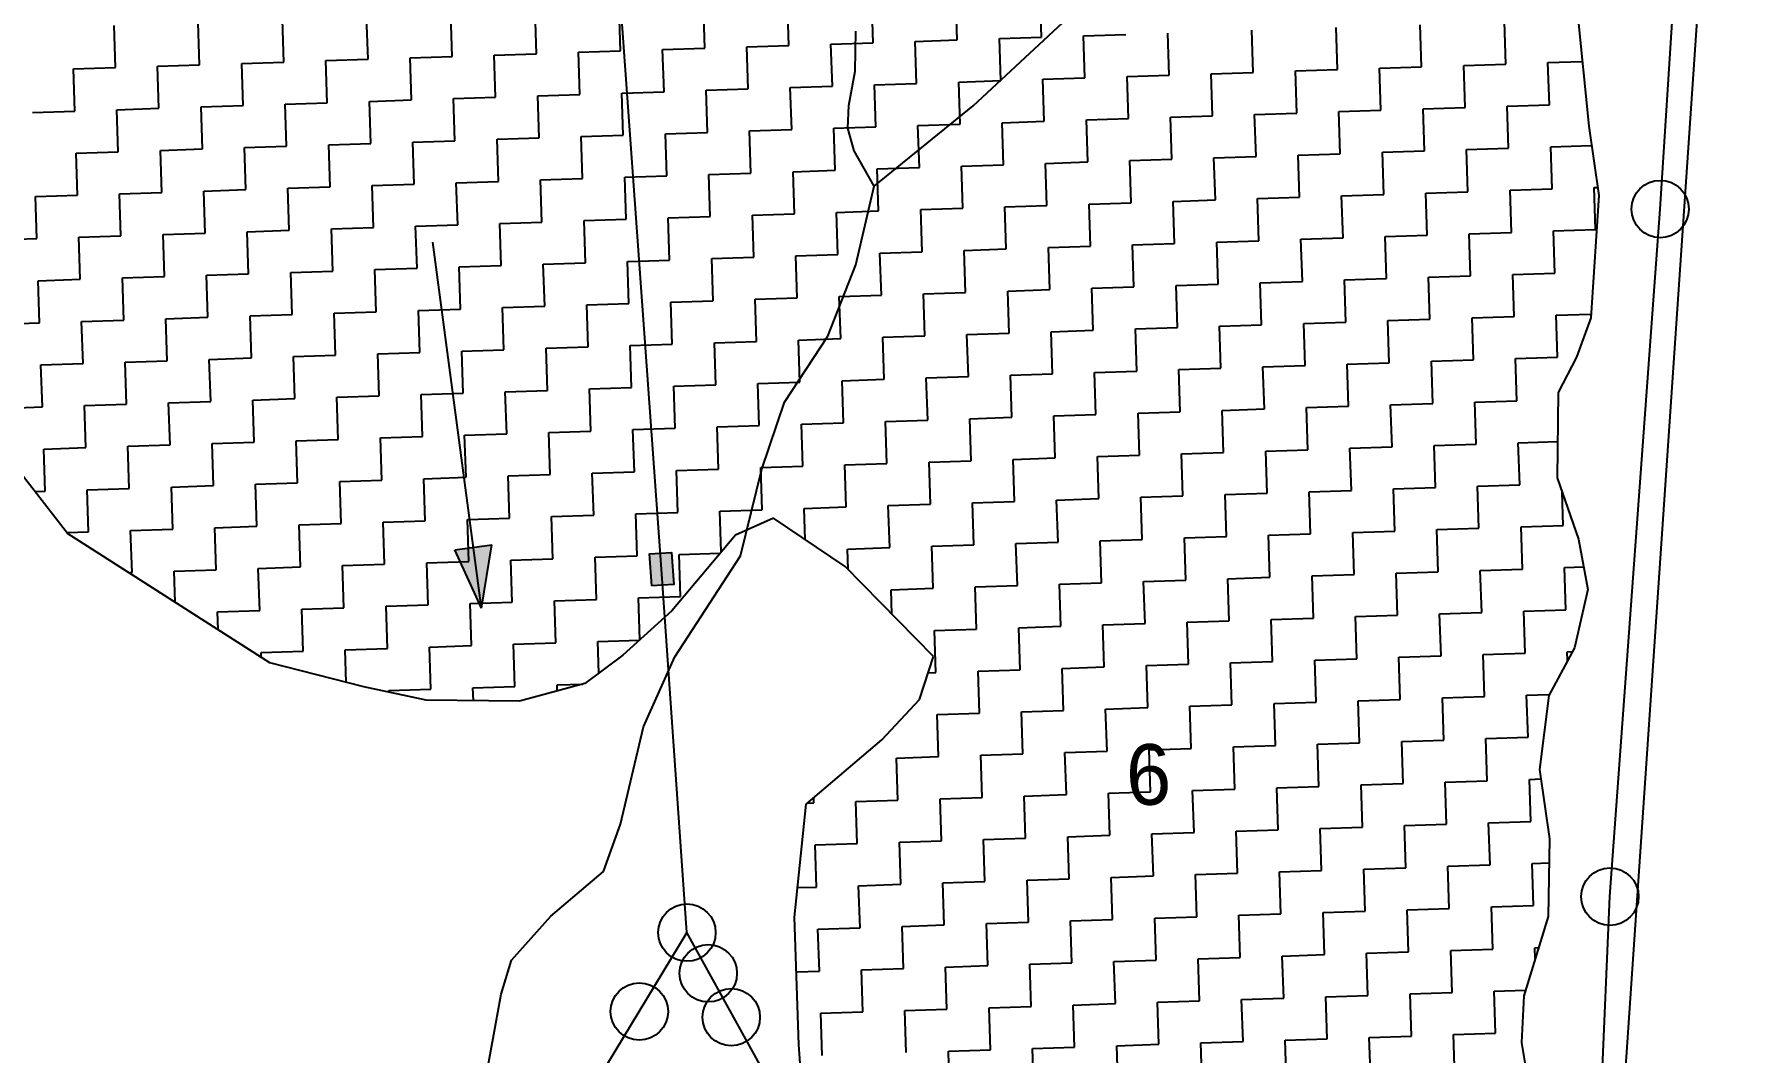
# Model space of a CAD drawing. Header units: metres. Extents: x 278270 to 279465, y 2078206 to 2080031.
# Drawn here: x 278674.6 to 278910.9, y 2079748.2 to 2079888.1 of the extents above; entities that cross this region are included whole.
import ezdxf
from ezdxf.enums import TextEntityAlignment as Align

# ---------------------------------------------------------------- set-up
doc = ezdxf.new("R2010")
doc.units = ezdxf.units.M
for name, color, linetype in [('LINE_WATER', 4, 'Continuous'), ('POLY_HATCH', 12, 'Continuous'), ('POLY_PARCEL', 6, 'Continuous'), ('TEXT_PARCEL', 7, 'Continuous'), ('V_BOUND_LINE', 7, 'Continuous')]:
    doc.layers.add(name, color=color, linetype=linetype)
doc.styles.add('TEXT_MAP', font='')
doc.styles.get('TEXT_MAP').set_extended_font_data('Kruti Dev 050')

msp = doc.modelspace()

# ---------------------------------------------------------------- hatches: boundary and pattern name
h = msp.add_hatch(color=256)
h.paths.add_polyline_path([(278734.91, 2079817.61), (278732.36, 2079817.27), (278736.02, 2079809.26)])
h.paths.add_polyline_path([(278736.02, 2079809.26), (278737.47, 2079817.95), (278734.91, 2079817.61)])
msp.add_hatch(color=256).paths.add_polyline_path([(278762.13, 2079816.93), (278759.09, 2079816.71), (278759.41, 2079812.31), (278762.45, 2079812.53)])

# ---------------------------------------------------------------- linework, layer by layer
for points in [[(278736.02, 2079809.26), (278729.34, 2079859.56)], [(278732.36, 2079817.27), (278737.47, 2079817.95)], [(278736.02, 2079809.26), (278732.36, 2079817.27)], [(278736.02, 2079809.26), (278737.47, 2079817.95)]]:
    msp.add_lwpolyline(points)
msp.add_lwpolyline([(278759.41, 2079812.31), (278759.09, 2079816.71), (278762.13, 2079816.93), (278762.45, 2079812.53)], close=True)
for centre in [(278897.95, 2079864.11), (278891.04, 2079769.62), (278764.25, 2079764.68), (278767.18, 2079759.09), (278757.71, 2079753.84), (278770.34, 2079753.06)]:
    msp.add_circle(centre, 3.94)
at = {"layer": 'LINE_WATER'}
for p, q in [((278803.56, 2079878.29), (278821.79, 2079895.24)), ((278787.37, 2079883.07), (278787.45, 2079888.56)), ((278786.48, 2079878.34), (278787.37, 2079883.07)), ((278786.33, 2079875.21), (278786.48, 2079878.34)), ((278789.98, 2079867.23), (278803.56, 2079878.29)), ((278787.21, 2079872.1), (278786.33, 2079875.21)), ((278789.98, 2079867.23), (278787.21, 2079872.1)), ((278787.46, 2079856.44), (278789.98, 2079867.23)), ((278783.61, 2079846.66), (278787.46, 2079856.44)), ((278777.63, 2079837.58), (278783.61, 2079846.66)), ((278774.54, 2079828.35), (278777.63, 2079837.58)), ((278771.6, 2079816.45), (278774.54, 2079828.35)), ((278762.58, 2079802.58), (278771.6, 2079816.45)), ((278758.29, 2079792.97), (278762.58, 2079802.58)), ((278755.14, 2079779.56), (278758.29, 2079792.97)), ((278752.79, 2079773.08), (278755.14, 2079779.56)), ((278745.57, 2079766.96), (278752.79, 2079773.08)), ((278740.13, 2079760.89), (278745.57, 2079766.96)), ((278738.75, 2079756.24), (278740.13, 2079760.89)), ((278736.1, 2079741.88), (278738.75, 2079756.24))]:
    msp.add_line(p, q, dxfattribs=at)
at = {"layer": 'POLY_HATCH', "linetype": 'Continuous'}
for p, q in [((278755.13, 2079885.83), (278754.94, 2079891.61)), ((278766.7, 2079886.21), (278766.51, 2079891.99)), ((278778.26, 2079886.58), (278778.07, 2079892.37)), ((278789.82, 2079886.96), (278789.63, 2079892.75)), ((278801.39, 2079887.34), (278801.2, 2079893.13)), ((278812.95, 2079887.72), (278812.76, 2079893.51)), ((278685.74, 2079883.55), (278685.55, 2079889.33)), ((278697.31, 2079883.93), (278697.12, 2079889.71)), ((278708.87, 2079884.31), (278708.68, 2079890.09)), ((278720.44, 2079884.69), (278720.25, 2079890.47)), ((278732, 2079885.07), (278731.81, 2079890.85)), ((278743.57, 2079885.45), (278743.38, 2079891.23)), ((278853.62, 2079883.27), (278853.43, 2079889.05)), ((278865.18, 2079883.65), (278864.99, 2079889.43)), ((278876.75, 2079884.03), (278876.56, 2079889.81)), ((278784.04, 2079886.77), (278789.82, 2079886.96)), ((278784.23, 2079880.99), (278784.04, 2079886.77)), ((278795.61, 2079887.15), (278801.39, 2079887.34)), ((278795.8, 2079881.37), (278795.61, 2079887.15)), ((278807.17, 2079887.53), (278812.95, 2079887.72)), ((278807.36, 2079881.75), (278807.17, 2079887.53)), ((278818.74, 2079887.91), (278824.52, 2079888.1)), ((278818.93, 2079882.13), (278818.74, 2079887.91)), ((278830.49, 2079882.51), (278830.3, 2079888.29)), ((278842.05, 2079882.89), (278841.86, 2079888.67)), ((278703.09, 2079884.12), (278708.87, 2079884.31)), ((278714.66, 2079884.5), (278720.44, 2079884.69)), ((278714.85, 2079878.71), (278714.66, 2079884.5)), ((278726.22, 2079884.88), (278732, 2079885.07)), ((278726.41, 2079879.09), (278726.22, 2079884.88)), ((278737.78, 2079885.26), (278743.57, 2079885.45)), ((278737.97, 2079879.47), (278737.78, 2079885.26)), ((278749.35, 2079885.64), (278755.13, 2079885.83)), ((278749.54, 2079879.85), (278749.35, 2079885.64)), ((278760.91, 2079886.02), (278766.7, 2079886.21)), ((278761.1, 2079880.23), (278760.91, 2079886.02)), ((278772.48, 2079886.39), (278778.26, 2079886.58)), ((278772.67, 2079880.61), (278772.48, 2079886.39)), ((278882.53, 2079884.22), (278887.24, 2079884.38)), ((278679.96, 2079883.36), (278685.74, 2079883.55)), ((278680.15, 2079877.57), (278679.96, 2079883.36)), ((278691.53, 2079883.74), (278697.31, 2079883.93)), ((278691.72, 2079877.95), (278691.53, 2079883.74)), ((278703.28, 2079878.33), (278703.09, 2079884.12)), ((278813.14, 2079881.94), (278818.93, 2079882.13)), ((278813.33, 2079876.16), (278813.14, 2079881.94)), ((278824.71, 2079882.32), (278830.49, 2079882.51)), ((278824.9, 2079876.54), (278824.71, 2079882.32)), ((278836.27, 2079882.7), (278842.05, 2079882.89)), ((278836.46, 2079876.92), (278836.27, 2079882.7)), ((278847.84, 2079883.08), (278853.62, 2079883.27)), ((278848.03, 2079877.3), (278847.84, 2079883.08)), ((278859.4, 2079883.46), (278865.18, 2079883.65)), ((278859.59, 2079877.68), (278859.4, 2079883.46)), ((278870.97, 2079883.84), (278876.75, 2079884.03)), ((278871.16, 2079878.06), (278870.97, 2079883.84)), ((278882.72, 2079878.44), (278882.53, 2079884.22)), ((278743.76, 2079879.66), (278749.54, 2079879.85)), ((278743.95, 2079873.88), (278743.76, 2079879.66)), ((278755.32, 2079880.04), (278761.1, 2079880.23)), ((278755.51, 2079874.26), (278755.32, 2079880.04)), ((278766.89, 2079880.42), (278772.67, 2079880.61)), ((278767.08, 2079874.64), (278766.89, 2079880.42)), ((278778.45, 2079880.8), (278784.23, 2079880.99)), ((278778.64, 2079875.02), (278778.45, 2079880.8)), ((278790.01, 2079881.18), (278795.8, 2079881.37)), ((278790.2, 2079875.4), (278790.01, 2079881.18)), ((278801.58, 2079881.56), (278807.36, 2079881.75)), ((278801.77, 2079875.78), (278801.58, 2079881.56)), ((278674.37, 2079877.38), (278680.15, 2079877.57)), ((278685.93, 2079877.76), (278691.72, 2079877.95)), ((278686.12, 2079871.98), (278685.93, 2079877.76)), ((278697.5, 2079878.14), (278703.28, 2079878.33)), ((278697.69, 2079872.36), (278697.5, 2079878.14)), ((278709.06, 2079878.52), (278714.85, 2079878.71)), ((278709.25, 2079872.74), (278709.06, 2079878.52)), ((278720.63, 2079878.9), (278726.41, 2079879.09)), ((278720.82, 2079873.12), (278720.63, 2079878.9)), ((278732.19, 2079879.28), (278737.97, 2079879.47)), ((278732.38, 2079873.5), (278732.19, 2079879.28)), ((278842.24, 2079877.11), (278848.03, 2079877.3)), ((278853.81, 2079877.49), (278859.59, 2079877.68)), ((278854, 2079871.71), (278853.81, 2079877.49)), ((278865.37, 2079877.87), (278871.16, 2079878.06)), ((278865.56, 2079872.09), (278865.37, 2079877.87)), ((278876.94, 2079878.25), (278882.72, 2079878.44)), ((278877.13, 2079872.47), (278876.94, 2079878.25)), ((278772.86, 2079874.83), (278778.64, 2079875.02)), ((278784.42, 2079875.21), (278790.2, 2079875.4)), ((278784.61, 2079869.43), (278784.42, 2079875.21)), ((278795.99, 2079875.59), (278801.77, 2079875.78)), ((278796.18, 2079869.81), (278795.99, 2079875.59)), ((278807.55, 2079875.97), (278813.33, 2079876.16)), ((278807.74, 2079870.19), (278807.55, 2079875.97)), ((278819.12, 2079876.35), (278824.9, 2079876.54)), ((278819.31, 2079870.57), (278819.12, 2079876.35)), ((278830.68, 2079876.73), (278836.46, 2079876.92)), ((278830.87, 2079870.95), (278830.68, 2079876.73)), ((278842.43, 2079871.33), (278842.24, 2079877.11)), ((278703.47, 2079872.55), (278709.25, 2079872.74)), ((278703.66, 2079866.77), (278703.47, 2079872.55)), ((278715.04, 2079872.93), (278720.82, 2079873.12)), ((278715.23, 2079867.15), (278715.04, 2079872.93)), ((278726.6, 2079873.31), (278732.38, 2079873.5)), ((278726.79, 2079867.53), (278726.6, 2079873.31)), ((278738.16, 2079873.69), (278743.95, 2079873.88)), ((278738.35, 2079867.91), (278738.16, 2079873.69)), ((278749.73, 2079874.07), (278755.51, 2079874.26)), ((278749.92, 2079868.29), (278749.73, 2079874.07)), ((278761.29, 2079874.45), (278767.08, 2079874.64)), ((278761.48, 2079868.67), (278761.29, 2079874.45)), ((278773.05, 2079869.05), (278772.86, 2079874.83)), ((278882.91, 2079872.66), (278888.51, 2079872.84)), ((278883.1, 2079866.87), (278882.91, 2079872.66)), ((278680.34, 2079871.79), (278686.12, 2079871.98)), ((278680.53, 2079866.01), (278680.34, 2079871.79)), ((278691.91, 2079872.17), (278697.69, 2079872.36)), ((278692.1, 2079866.39), (278691.91, 2079872.17)), ((278801.96, 2079870), (278807.74, 2079870.19)), ((278813.52, 2079870.38), (278819.31, 2079870.57)), ((278813.71, 2079864.6), (278813.52, 2079870.38)), ((278825.09, 2079870.76), (278830.87, 2079870.95)), ((278825.28, 2079864.98), (278825.09, 2079870.76)), ((278836.65, 2079871.14), (278842.43, 2079871.33)), ((278836.84, 2079865.35), (278836.65, 2079871.14)), ((278848.22, 2079871.52), (278854, 2079871.71)), ((278848.41, 2079865.73), (278848.22, 2079871.52)), ((278859.78, 2079871.9), (278865.56, 2079872.09)), ((278859.97, 2079866.11), (278859.78, 2079871.9)), ((278871.35, 2079872.28), (278877.13, 2079872.47)), ((278871.54, 2079866.49), (278871.35, 2079872.28)), ((278732.57, 2079867.72), (278738.35, 2079867.91)), ((278744.14, 2079868.1), (278749.92, 2079868.29)), ((278744.33, 2079862.32), (278744.14, 2079868.1)), ((278755.7, 2079868.48), (278761.48, 2079868.67)), ((278755.89, 2079862.7), (278755.7, 2079868.48)), ((278767.27, 2079868.86), (278773.05, 2079869.05)), ((278767.46, 2079863.08), (278767.27, 2079868.86)), ((278778.83, 2079869.24), (278784.61, 2079869.43)), ((278779.02, 2079863.46), (278778.83, 2079869.24)), ((278790.39, 2079869.62), (278796.18, 2079869.81)), ((278790.58, 2079863.84), (278790.39, 2079869.62)), ((278802.15, 2079864.22), (278801.96, 2079870)), ((278674.75, 2079865.82), (278680.53, 2079866.01)), ((278674.94, 2079860.04), (278674.75, 2079865.82)), ((278686.31, 2079866.2), (278692.1, 2079866.39)), ((278686.5, 2079860.42), (278686.31, 2079866.2)), ((278697.88, 2079866.58), (278703.66, 2079866.77)), ((278698.07, 2079860.8), (278697.88, 2079866.58)), ((278709.44, 2079866.96), (278715.23, 2079867.15)), ((278709.63, 2079861.18), (278709.44, 2079866.96)), ((278721.01, 2079867.34), (278726.79, 2079867.53)), ((278721.2, 2079861.56), (278721.01, 2079867.34)), ((278732.76, 2079861.94), (278732.57, 2079867.72)), ((278842.62, 2079865.54), (278848.41, 2079865.73)), ((278842.81, 2079859.76), (278842.62, 2079865.54)), ((278854.19, 2079865.92), (278859.97, 2079866.11)), ((278854.38, 2079860.14), (278854.19, 2079865.92)), ((278865.75, 2079866.3), (278871.54, 2079866.49)), ((278865.94, 2079860.52), (278865.75, 2079866.3)), ((278877.32, 2079866.68), (278883.1, 2079866.87)), ((278877.51, 2079860.9), (278877.32, 2079866.68)), ((278888.88, 2079867.06), (278889.35, 2079867.08)), ((278889.07, 2079861.28), (278888.88, 2079867.06)), ((278761.67, 2079862.89), (278767.46, 2079863.08)), ((278773.24, 2079863.27), (278779.02, 2079863.46)), ((278773.43, 2079857.48), (278773.24, 2079863.27)), ((278784.8, 2079863.65), (278790.58, 2079863.84)), ((278784.99, 2079857.86), (278784.8, 2079863.65)), ((278796.37, 2079864.03), (278802.15, 2079864.22)), ((278796.56, 2079858.24), (278796.37, 2079864.03)), ((278807.93, 2079864.41), (278813.71, 2079864.6)), ((278808.12, 2079858.62), (278807.93, 2079864.41)), ((278819.5, 2079864.79), (278825.28, 2079864.98)), ((278819.69, 2079859), (278819.5, 2079864.79)), ((278831.06, 2079865.16), (278836.84, 2079865.35)), ((278831.25, 2079859.38), (278831.06, 2079865.16)), ((278692.29, 2079860.61), (278698.07, 2079860.8)), ((278703.85, 2079860.99), (278709.63, 2079861.18)), ((278704.04, 2079855.21), (278703.85, 2079860.99)), ((278715.42, 2079861.37), (278721.2, 2079861.56)), ((278715.61, 2079855.59), (278715.42, 2079861.37)), ((278726.98, 2079861.75), (278732.76, 2079861.94)), ((278727.17, 2079855.96), (278726.98, 2079861.75)), ((278738.54, 2079862.13), (278744.33, 2079862.32)), ((278738.73, 2079856.34), (278738.54, 2079862.13)), ((278750.11, 2079862.51), (278755.89, 2079862.7)), ((278750.3, 2079856.72), (278750.11, 2079862.51)), ((278761.86, 2079857.1), (278761.67, 2079862.89)), ((278871.72, 2079860.71), (278877.51, 2079860.9)), ((278871.91, 2079854.93), (278871.72, 2079860.71)), ((278883.29, 2079861.09), (278889.07, 2079861.28)), ((278883.48, 2079855.31), (278883.29, 2079861.09)), ((278669.16, 2079859.85), (278674.94, 2079860.04)), ((278680.72, 2079860.23), (278686.5, 2079860.42)), ((278680.91, 2079854.45), (278680.72, 2079860.23)), ((278692.48, 2079854.83), (278692.29, 2079860.61)), ((278802.34, 2079858.43), (278808.12, 2079858.62)), ((278802.53, 2079852.65), (278802.34, 2079858.43)), ((278813.9, 2079858.81), (278819.69, 2079859)), ((278814.09, 2079853.03), (278813.9, 2079858.81)), ((278825.47, 2079859.19), (278831.25, 2079859.38)), ((278825.66, 2079853.41), (278825.47, 2079859.19)), ((278837.03, 2079859.57), (278842.81, 2079859.76)), ((278837.22, 2079853.79), (278837.03, 2079859.57)), ((278848.6, 2079859.95), (278854.38, 2079860.14)), ((278848.79, 2079854.17), (278848.6, 2079859.95)), ((278860.16, 2079860.33), (278865.94, 2079860.52)), ((278860.35, 2079854.55), (278860.16, 2079860.33)), ((278721.39, 2079855.78), (278727.17, 2079855.96)), ((278732.95, 2079856.15), (278738.73, 2079856.34)), ((278733.14, 2079850.37), (278732.95, 2079856.15)), ((278744.52, 2079856.53), (278750.3, 2079856.72)), ((278744.71, 2079850.75), (278744.52, 2079856.53)), ((278756.08, 2079856.91), (278761.86, 2079857.1)), ((278756.27, 2079851.13), (278756.08, 2079856.91)), ((278767.65, 2079857.29), (278773.43, 2079857.48)), ((278767.84, 2079851.51), (278767.65, 2079857.29)), ((278779.21, 2079857.67), (278784.99, 2079857.86)), ((278779.4, 2079851.89), (278779.21, 2079857.67)), ((278790.77, 2079858.05), (278796.56, 2079858.24)), ((278790.96, 2079852.27), (278790.77, 2079858.05)), ((278675.13, 2079854.26), (278680.91, 2079854.45)), ((278675.32, 2079848.47), (278675.13, 2079854.26)), ((278686.69, 2079854.64), (278692.48, 2079854.83)), ((278686.88, 2079848.85), (278686.69, 2079854.64)), ((278698.26, 2079855.02), (278704.04, 2079855.21)), ((278698.45, 2079849.23), (278698.26, 2079855.02)), ((278709.82, 2079855.4), (278715.61, 2079855.59)), ((278710.01, 2079849.61), (278709.82, 2079855.4)), ((278721.58, 2079849.99), (278721.39, 2079855.78)), ((278831.44, 2079853.6), (278837.22, 2079853.79)), ((278831.63, 2079847.82), (278831.44, 2079853.6)), ((278843, 2079853.98), (278848.79, 2079854.17)), ((278843.19, 2079848.2), (278843, 2079853.98)), ((278854.57, 2079854.36), (278860.35, 2079854.55)), ((278854.76, 2079848.58), (278854.57, 2079854.36)), ((278866.13, 2079854.74), (278871.91, 2079854.93)), ((278866.32, 2079848.96), (278866.13, 2079854.74)), ((278877.7, 2079855.12), (278883.48, 2079855.31)), ((278877.89, 2079849.34), (278877.7, 2079855.12)), ((278762.05, 2079851.32), (278767.84, 2079851.51)), ((278762.24, 2079845.54), (278762.05, 2079851.32)), ((278773.62, 2079851.7), (278779.4, 2079851.89)), ((278773.81, 2079845.92), (278773.62, 2079851.7)), ((278785.18, 2079852.08), (278790.96, 2079852.27)), ((278785.37, 2079846.3), (278785.18, 2079852.08)), ((278796.75, 2079852.46), (278802.53, 2079852.65)), ((278796.94, 2079846.68), (278796.75, 2079852.46)), ((278808.31, 2079852.84), (278814.09, 2079853.03)), ((278808.5, 2079847.06), (278808.31, 2079852.84)), ((278819.87, 2079853.22), (278825.66, 2079853.41)), ((278820.06, 2079847.44), (278819.87, 2079853.22)), ((278692.67, 2079849.04), (278698.45, 2079849.23)), ((278692.86, 2079843.26), (278692.67, 2079849.04)), ((278704.23, 2079849.42), (278710.01, 2079849.61)), ((278704.42, 2079843.64), (278704.23, 2079849.42)), ((278715.8, 2079849.8), (278721.58, 2079849.99)), ((278715.99, 2079844.02), (278715.8, 2079849.8)), ((278727.36, 2079850.18), (278733.14, 2079850.37)), ((278727.55, 2079844.4), (278727.36, 2079850.18)), ((278738.92, 2079850.56), (278744.71, 2079850.75)), ((278739.11, 2079844.78), (278738.92, 2079850.56)), ((278750.49, 2079850.94), (278756.27, 2079851.13)), ((278750.68, 2079845.16), (278750.49, 2079850.94)), ((278860.54, 2079848.77), (278866.32, 2079848.96)), ((278872.1, 2079849.15), (278877.89, 2079849.34)), ((278872.29, 2079843.37), (278872.1, 2079849.15)), ((278883.67, 2079849.53), (278888.44, 2079849.68)), ((278883.86, 2079843.75), (278883.67, 2079849.53)), ((278669.54, 2079848.28), (278675.32, 2079848.47)), ((278681.1, 2079848.66), (278686.88, 2079848.85)), ((278681.29, 2079842.88), (278681.1, 2079848.66)), ((278791.15, 2079846.49), (278796.94, 2079846.68)), ((278802.72, 2079846.87), (278808.5, 2079847.06)), ((278802.91, 2079841.09), (278802.72, 2079846.87)), ((278814.28, 2079847.25), (278820.06, 2079847.44)), ((278814.47, 2079841.47), (278814.28, 2079847.25)), ((278825.85, 2079847.63), (278831.63, 2079847.82)), ((278826.04, 2079841.85), (278825.85, 2079847.63)), ((278837.41, 2079848.01), (278843.19, 2079848.2)), ((278837.6, 2079842.23), (278837.41, 2079848.01)), ((278848.98, 2079848.39), (278854.76, 2079848.58)), ((278849.17, 2079842.61), (278848.98, 2079848.39)), ((278860.73, 2079842.99), (278860.54, 2079848.77)), ((278721.77, 2079844.21), (278727.55, 2079844.4)), ((278721.96, 2079838.43), (278721.77, 2079844.21)), ((278733.33, 2079844.59), (278739.11, 2079844.78)), ((278733.52, 2079838.81), (278733.33, 2079844.59)), ((278744.9, 2079844.97), (278750.68, 2079845.16)), ((278745.09, 2079839.19), (278744.9, 2079844.97)), ((278756.46, 2079845.35), (278762.24, 2079845.54)), ((278756.65, 2079839.57), (278756.46, 2079845.35)), ((278768.02, 2079845.73), (278773.81, 2079845.92)), ((278768.21, 2079839.95), (278768.02, 2079845.73)), ((278779.59, 2079846.11), (278785.37, 2079846.3)), ((278779.78, 2079840.33), (278779.59, 2079846.11)), ((278791.34, 2079840.71), (278791.15, 2079846.49)), ((278675.51, 2079842.69), (278681.29, 2079842.88)), ((278675.7, 2079836.91), (278675.51, 2079842.69)), ((278687.07, 2079843.07), (278692.86, 2079843.26)), ((278687.26, 2079837.29), (278687.07, 2079843.07)), ((278698.64, 2079843.45), (278704.42, 2079843.64)), ((278698.83, 2079837.67), (278698.64, 2079843.45)), ((278710.2, 2079843.83), (278715.99, 2079844.02)), ((278710.39, 2079838.05), (278710.2, 2079843.83)), ((278820.25, 2079841.66), (278826.04, 2079841.85)), ((278831.82, 2079842.04), (278837.6, 2079842.23)), ((278832.01, 2079836.25), (278831.82, 2079842.04)), ((278843.38, 2079842.42), (278849.17, 2079842.61)), ((278843.57, 2079836.63), (278843.38, 2079842.42)), ((278854.95, 2079842.8), (278860.73, 2079842.99)), ((278855.14, 2079837.01), (278854.95, 2079842.8)), ((278866.51, 2079843.18), (278872.29, 2079843.37)), ((278866.7, 2079837.39), (278866.51, 2079843.18)), ((278878.08, 2079843.56), (278883.86, 2079843.75)), ((278878.27, 2079837.77), (278878.08, 2079843.56)), ((278750.87, 2079839.38), (278756.65, 2079839.57)), ((278762.43, 2079839.76), (278768.21, 2079839.95)), ((278762.62, 2079833.98), (278762.43, 2079839.76)), ((278774, 2079840.14), (278779.78, 2079840.33)), ((278774.19, 2079834.36), (278774, 2079840.14)), ((278785.56, 2079840.52), (278791.34, 2079840.71)), ((278785.75, 2079834.73), (278785.56, 2079840.52)), ((278797.13, 2079840.9), (278802.91, 2079841.09)), ((278797.32, 2079835.11), (278797.13, 2079840.9)), ((278808.69, 2079841.28), (278814.47, 2079841.47)), ((278808.88, 2079835.49), (278808.69, 2079841.28)), ((278820.44, 2079835.87), (278820.25, 2079841.66)), ((278681.48, 2079837.1), (278687.26, 2079837.29)), ((278681.67, 2079831.32), (278681.48, 2079837.1)), ((278693.05, 2079837.48), (278698.83, 2079837.67)), ((278693.24, 2079831.7), (278693.05, 2079837.48)), ((278704.61, 2079837.86), (278710.39, 2079838.05)), ((278704.8, 2079832.08), (278704.61, 2079837.86)), ((278716.17, 2079838.24), (278721.96, 2079838.43)), ((278716.36, 2079832.46), (278716.17, 2079838.24)), ((278727.74, 2079838.62), (278733.52, 2079838.81)), ((278727.93, 2079832.84), (278727.74, 2079838.62)), ((278739.3, 2079839), (278745.09, 2079839.19)), ((278739.49, 2079833.22), (278739.3, 2079839)), ((278751.06, 2079833.6), (278750.87, 2079839.38)), ((278860.92, 2079837.2), (278866.7, 2079837.39)), ((278861.11, 2079831.42), (278860.92, 2079837.2)), ((278872.48, 2079837.58), (278878.27, 2079837.77)), ((278872.67, 2079831.8), (278872.48, 2079837.58)), ((278669.92, 2079836.72), (278675.7, 2079836.91)), ((278779.97, 2079834.54), (278785.75, 2079834.73)), ((278791.53, 2079834.92), (278797.32, 2079835.11)), ((278791.72, 2079829.14), (278791.53, 2079834.92)), ((278803.1, 2079835.3), (278808.88, 2079835.49)), ((278803.29, 2079829.52), (278803.1, 2079835.3)), ((278814.66, 2079835.68), (278820.44, 2079835.87)), ((278814.85, 2079829.9), (278814.66, 2079835.68)), ((278826.23, 2079836.06), (278832.01, 2079836.25)), ((278826.42, 2079830.28), (278826.23, 2079836.06)), ((278837.79, 2079836.44), (278843.57, 2079836.63)), ((278837.98, 2079830.66), (278837.79, 2079836.44)), ((278849.36, 2079836.82), (278855.14, 2079837.01)), ((278849.55, 2079831.04), (278849.36, 2079836.82)), ((278710.58, 2079832.27), (278716.36, 2079832.46)), ((278722.15, 2079832.65), (278727.93, 2079832.84)), ((278722.34, 2079826.86), (278722.15, 2079832.65)), ((278733.71, 2079833.03), (278739.49, 2079833.22)), ((278733.9, 2079827.24), (278733.71, 2079833.03)), ((278745.28, 2079833.41), (278751.06, 2079833.6)), ((278745.47, 2079827.62), (278745.28, 2079833.41)), ((278756.84, 2079833.79), (278762.62, 2079833.98)), ((278757.03, 2079828), (278756.84, 2079833.79)), ((278768.4, 2079834.17), (278774.19, 2079834.36)), ((278768.59, 2079828.38), (278768.4, 2079834.17)), ((278780.16, 2079828.76), (278779.97, 2079834.54)), ((278675.89, 2079831.13), (278681.67, 2079831.32)), ((278676.08, 2079825.34), (278675.89, 2079831.13)), ((278687.45, 2079831.51), (278693.24, 2079831.7)), ((278687.64, 2079825.72), (278687.45, 2079831.51)), ((278699.02, 2079831.89), (278704.8, 2079832.08)), ((278699.21, 2079826.1), (278699.02, 2079831.89)), ((278710.77, 2079826.48), (278710.58, 2079832.27)), ((278820.63, 2079830.09), (278826.42, 2079830.28)), ((278820.82, 2079824.31), (278820.63, 2079830.09)), ((278832.2, 2079830.47), (278837.98, 2079830.66)), ((278832.39, 2079824.69), (278832.2, 2079830.47)), ((278843.76, 2079830.85), (278849.55, 2079831.04)), ((278843.95, 2079825.07), (278843.76, 2079830.85)), ((278855.33, 2079831.23), (278861.11, 2079831.42)), ((278855.52, 2079825.45), (278855.33, 2079831.23)), ((278866.89, 2079831.61), (278872.67, 2079831.8)), ((278867.08, 2079825.83), (278866.89, 2079831.61)), ((278878.46, 2079831.99), (278883.85, 2079832.17)), ((278878.65, 2079826.21), (278878.46, 2079831.99)), ((278739.68, 2079827.43), (278745.47, 2079827.62)), ((278751.25, 2079827.81), (278757.03, 2079828)), ((278751.44, 2079822.03), (278751.25, 2079827.81)), ((278762.81, 2079828.19), (278768.59, 2079828.38)), ((278763, 2079822.41), (278762.81, 2079828.19)), ((278774.38, 2079828.57), (278780.16, 2079828.76)), ((278774.57, 2079822.79), (278774.38, 2079828.57)), ((278785.94, 2079828.95), (278791.72, 2079829.14)), ((278786.13, 2079823.17), (278785.94, 2079828.95)), ((278797.51, 2079829.33), (278803.29, 2079829.52)), ((278797.7, 2079823.55), (278797.51, 2079829.33)), ((278809.07, 2079829.71), (278814.85, 2079829.9)), ((278809.26, 2079823.93), (278809.07, 2079829.71)), ((278674.66, 2079825.3), (278676.08, 2079825.34)), ((278681.86, 2079825.53), (278687.64, 2079825.72)), ((278682.05, 2079819.75), (278681.86, 2079825.53)), ((278693.43, 2079825.91), (278699.21, 2079826.1)), ((278693.62, 2079820.13), (278693.43, 2079825.91)), ((278704.99, 2079826.29), (278710.77, 2079826.48)), ((278705.18, 2079820.51), (278704.99, 2079826.29)), ((278716.55, 2079826.67), (278722.34, 2079826.86)), ((278716.74, 2079820.89), (278716.55, 2079826.67)), ((278728.12, 2079827.05), (278733.9, 2079827.24)), ((278728.31, 2079821.27), (278728.12, 2079827.05)), ((278739.87, 2079821.65), (278739.68, 2079827.43)), ((278849.74, 2079825.26), (278855.52, 2079825.45)), ((278849.93, 2079819.48), (278849.74, 2079825.26)), ((278861.3, 2079825.64), (278867.08, 2079825.83)), ((278861.49, 2079819.86), (278861.3, 2079825.64)), ((278872.86, 2079826.02), (278878.65, 2079826.21)), ((278873.05, 2079820.24), (278872.86, 2079826.02)), ((278780.35, 2079822.98), (278786.13, 2079823.17)), ((278780.49, 2079818.71), (278780.35, 2079822.98)), ((278791.91, 2079823.36), (278797.7, 2079823.55)), ((278792.1, 2079817.58), (278791.91, 2079823.36)), ((278803.48, 2079823.74), (278809.26, 2079823.93)), ((278803.67, 2079817.96), (278803.48, 2079823.74)), ((278815.04, 2079824.12), (278820.82, 2079824.31)), ((278815.23, 2079818.34), (278815.04, 2079824.12)), ((278826.61, 2079824.5), (278832.39, 2079824.69)), ((278826.8, 2079818.72), (278826.61, 2079824.5)), ((278838.17, 2079824.88), (278843.95, 2079825.07)), ((278838.36, 2079819.1), (278838.17, 2079824.88)), ((278884.62, 2079820.62), (278884.47, 2079825.22)), ((278699.4, 2079820.32), (278705.18, 2079820.51)), ((278710.96, 2079820.7), (278716.74, 2079820.89)), ((278711.15, 2079814.92), (278710.96, 2079820.7)), ((278722.53, 2079821.08), (278728.31, 2079821.27)), ((278722.72, 2079815.3), (278722.53, 2079821.08)), ((278734.09, 2079821.46), (278739.87, 2079821.65)), ((278734.28, 2079815.68), (278734.09, 2079821.46)), ((278745.66, 2079821.84), (278751.44, 2079822.03)), ((278745.85, 2079816.06), (278745.66, 2079821.84)), ((278757.22, 2079822.22), (278763, 2079822.41)), ((278757.41, 2079816.44), (278757.22, 2079822.22)), ((278768.78, 2079822.6), (278774.57, 2079822.79)), ((278768.97, 2079817), (278768.78, 2079822.6)), ((278878.84, 2079820.43), (278884.62, 2079820.62)), ((278679.05, 2079819.65), (278682.05, 2079819.75)), ((278687.83, 2079819.94), (278693.62, 2079820.13)), ((278688.02, 2079814.16), (278687.83, 2079819.94)), ((278699.59, 2079814.54), (278699.4, 2079820.32)), ((278809.45, 2079818.15), (278815.23, 2079818.34)), ((278809.64, 2079812.37), (278809.45, 2079818.15)), ((278821.01, 2079818.53), (278826.8, 2079818.72)), ((278821.2, 2079812.75), (278821.01, 2079818.53)), ((278832.58, 2079818.91), (278838.36, 2079819.1)), ((278832.77, 2079813.13), (278832.58, 2079818.91)), ((278844.14, 2079819.29), (278849.93, 2079819.48)), ((278844.33, 2079813.5), (278844.14, 2079819.29)), ((278855.71, 2079819.67), (278861.49, 2079819.86)), ((278855.9, 2079813.88), (278855.71, 2079819.67)), ((278867.27, 2079820.05), (278873.05, 2079820.24)), ((278867.46, 2079814.26), (278867.27, 2079820.05)), ((278879.03, 2079814.64), (278878.84, 2079820.43)), ((278740.06, 2079815.87), (278745.85, 2079816.06)), ((278740.25, 2079810.09), (278740.06, 2079815.87)), ((278751.63, 2079816.25), (278757.41, 2079816.44)), ((278751.82, 2079810.47), (278751.63, 2079816.25)), ((278763.19, 2079816.63), (278768.81, 2079816.81)), ((278763.38, 2079810.85), (278763.19, 2079816.63)), ((278786.32, 2079817.39), (278792.1, 2079817.58)), ((278786.41, 2079814.57), (278786.32, 2079817.39)), ((278797.89, 2079817.77), (278803.67, 2079817.96)), ((278798.08, 2079811.99), (278797.89, 2079817.77)), ((278687.55, 2079814.14), (278688.02, 2079814.16)), ((278693.81, 2079814.35), (278699.59, 2079814.54)), ((278693.95, 2079810.06), (278693.81, 2079814.35)), ((278705.37, 2079814.73), (278711.15, 2079814.92)), ((278705.56, 2079808.95), (278705.37, 2079814.73)), ((278716.93, 2079815.11), (278722.72, 2079815.3)), ((278717.12, 2079809.33), (278716.93, 2079815.11)), ((278728.5, 2079815.49), (278734.28, 2079815.68)), ((278728.69, 2079809.71), (278728.5, 2079815.49)), ((278838.55, 2079813.31), (278844.33, 2079813.5)), ((278850.12, 2079813.69), (278855.9, 2079813.88)), ((278850.31, 2079807.91), (278850.12, 2079813.69)), ((278861.68, 2079814.07), (278867.46, 2079814.26)), ((278861.87, 2079808.29), (278861.68, 2079814.07)), ((278873.24, 2079814.45), (278879.03, 2079814.64)), ((278873.43, 2079808.67), (278873.24, 2079814.45)), ((278884.81, 2079814.83), (278887.45, 2079814.92)), ((278885, 2079809.05), (278884.81, 2079814.83)), ((278792.29, 2079811.8), (278798.08, 2079811.99)), ((278792.4, 2079808.45), (278792.29, 2079811.8)), ((278803.86, 2079812.18), (278809.64, 2079812.37)), ((278804.05, 2079806.39), (278803.86, 2079812.18)), ((278815.42, 2079812.56), (278821.2, 2079812.75)), ((278815.61, 2079806.77), (278815.42, 2079812.56)), ((278826.99, 2079812.94), (278832.77, 2079813.13)), ((278827.18, 2079807.15), (278826.99, 2079812.94)), ((278838.74, 2079807.53), (278838.55, 2079813.31)), ((278699.78, 2079808.76), (278705.56, 2079808.95)), ((278699.86, 2079806.28), (278699.78, 2079808.76)), ((278711.34, 2079809.14), (278717.12, 2079809.33)), ((278711.53, 2079803.36), (278711.34, 2079809.14)), ((278722.91, 2079809.52), (278728.69, 2079809.71)), ((278723.1, 2079803.74), (278722.91, 2079809.52)), ((278734.47, 2079809.9), (278740.25, 2079810.09)), ((278734.66, 2079804.11), (278734.47, 2079809.9)), ((278746.04, 2079810.28), (278751.82, 2079810.47)), ((278746.23, 2079804.49), (278746.04, 2079810.28)), ((278757.6, 2079810.66), (278763.38, 2079810.85)), ((278757.79, 2079804.93), (278757.6, 2079810.66)), ((278879.22, 2079808.86), (278885, 2079809.05)), ((278879.41, 2079803.08), (278879.22, 2079808.86)), ((278798.27, 2079806.2), (278804.05, 2079806.39)), ((278809.83, 2079806.58), (278815.61, 2079806.77)), ((278810.02, 2079800.8), (278809.83, 2079806.58)), ((278821.39, 2079806.96), (278827.18, 2079807.15)), ((278821.58, 2079801.18), (278821.39, 2079806.96)), ((278832.96, 2079807.34), (278838.74, 2079807.53)), ((278833.15, 2079801.56), (278832.96, 2079807.34)), ((278844.52, 2079807.72), (278850.31, 2079807.91)), ((278844.71, 2079801.94), (278844.52, 2079807.72)), ((278856.09, 2079808.1), (278861.87, 2079808.29)), ((278856.28, 2079802.32), (278856.09, 2079808.1)), ((278867.65, 2079808.48), (278873.43, 2079808.67)), ((278867.84, 2079802.7), (278867.65, 2079808.48)), ((278728.88, 2079803.92), (278734.66, 2079804.11)), ((278740.44, 2079804.3), (278746.23, 2079804.49)), ((278740.63, 2079798.52), (278740.44, 2079804.3)), ((278752.01, 2079804.68), (278757.73, 2079804.87)), ((278752.15, 2079800.34), (278752.01, 2079804.68)), ((278798.46, 2079800.42), (278798.27, 2079806.2)), ((278705.75, 2079803.17), (278711.53, 2079803.36)), ((278705.77, 2079802.51), (278705.75, 2079803.17)), ((278717.31, 2079803.55), (278723.1, 2079803.74)), ((278717.46, 2079799.06), (278717.31, 2079803.55)), ((278729.07, 2079798.14), (278728.88, 2079803.92)), ((278838.93, 2079801.75), (278844.71, 2079801.94)), ((278839.12, 2079795.97), (278838.93, 2079801.75)), ((278850.49, 2079802.13), (278856.28, 2079802.32)), ((278850.68, 2079796.35), (278850.49, 2079802.13)), ((278862.06, 2079802.51), (278867.84, 2079802.7)), ((278862.25, 2079796.73), (278862.06, 2079802.51)), ((278873.62, 2079802.89), (278879.41, 2079803.08)), ((278873.81, 2079797.11), (278873.62, 2079802.89)), ((278885.19, 2079803.27), (278885.89, 2079803.29)), ((278885.23, 2079802.06), (278885.19, 2079803.27)), ((278797.39, 2079800.39), (278798.46, 2079800.42)), ((278804.24, 2079800.61), (278810.02, 2079800.8)), ((278804.43, 2079794.83), (278804.24, 2079800.61)), ((278815.8, 2079800.99), (278821.58, 2079801.18)), ((278815.99, 2079795.21), (278815.8, 2079800.99)), ((278827.37, 2079801.37), (278833.15, 2079801.56)), ((278827.56, 2079795.59), (278827.37, 2079801.37)), ((278723.29, 2079797.95), (278729.07, 2079798.14)), ((278723.29, 2079797.71), (278723.29, 2079797.95)), ((278734.85, 2079798.33), (278740.63, 2079798.52)), ((278734.91, 2079796.54), (278734.85, 2079798.33)), ((278746.42, 2079798.71), (278749.93, 2079798.83)), ((278746.44, 2079797.89), (278746.42, 2079798.71)), ((278868.03, 2079796.92), (278873.81, 2079797.11)), ((278868.22, 2079791.14), (278868.03, 2079796.92)), ((278879.6, 2079797.3), (278882.71, 2079797.4)), ((278879.79, 2079791.52), (278879.6, 2079797.3)), ((278798.64, 2079794.64), (278804.43, 2079794.83)), ((278798.83, 2079788.86), (278798.64, 2079794.64)), ((278810.21, 2079795.02), (278815.99, 2079795.21)), ((278810.4, 2079789.24), (278810.21, 2079795.02)), ((278821.77, 2079795.4), (278827.56, 2079795.59)), ((278821.96, 2079789.62), (278821.77, 2079795.4)), ((278833.34, 2079795.78), (278839.12, 2079795.97)), ((278833.53, 2079790), (278833.34, 2079795.78)), ((278844.9, 2079796.16), (278850.68, 2079796.35)), ((278845.09, 2079790.38), (278844.9, 2079796.16)), ((278856.47, 2079796.54), (278862.25, 2079796.73)), ((278856.66, 2079790.76), (278856.47, 2079796.54)), ((278827.75, 2079789.81), (278833.53, 2079790)), ((278827.94, 2079784.02), (278827.75, 2079789.81)), ((278839.31, 2079790.19), (278845.09, 2079790.38)), ((278839.5, 2079784.4), (278839.31, 2079790.19)), ((278850.87, 2079790.57), (278856.66, 2079790.76)), ((278851.06, 2079784.78), (278850.87, 2079790.57)), ((278862.44, 2079790.95), (278868.22, 2079791.14)), ((278862.63, 2079785.16), (278862.44, 2079790.95)), ((278874, 2079791.33), (278879.79, 2079791.52)), ((278874.19, 2079785.54), (278874, 2079791.33)), ((278793.05, 2079788.67), (278798.83, 2079788.86)), ((278793.24, 2079782.88), (278793.05, 2079788.67)), ((278804.62, 2079789.05), (278810.4, 2079789.24)), ((278804.81, 2079783.26), (278804.62, 2079789.05)), ((278816.18, 2079789.43), (278821.96, 2079789.62)), ((278816.37, 2079783.64), (278816.18, 2079789.43)), ((278856.85, 2079784.97), (278862.63, 2079785.16)), ((278868.41, 2079785.35), (278874.19, 2079785.54)), ((278868.6, 2079779.57), (278868.41, 2079785.35)), ((278879.98, 2079785.73), (278881.56, 2079785.79)), ((278880.17, 2079779.95), (278879.98, 2079785.73)), ((278781.68, 2079782.51), (278781.66, 2079783.18)), ((278787.46, 2079782.69), (278793.24, 2079782.88)), ((278787.65, 2079776.91), (278787.46, 2079782.69)), ((278799.02, 2079783.07), (278804.81, 2079783.26)), ((278799.21, 2079777.29), (278799.02, 2079783.07)), ((278810.59, 2079783.45), (278816.37, 2079783.64)), ((278810.78, 2079777.67), (278810.59, 2079783.45)), ((278822.15, 2079783.83), (278827.94, 2079784.02)), ((278822.34, 2079778.05), (278822.15, 2079783.83)), ((278833.72, 2079784.21), (278839.5, 2079784.4)), ((278833.91, 2079778.43), (278833.72, 2079784.21)), ((278845.28, 2079784.59), (278851.06, 2079784.78)), ((278845.47, 2079778.81), (278845.28, 2079784.59)), ((278857.04, 2079779.19), (278856.85, 2079784.97)), ((278780.84, 2079782.48), (278781.68, 2079782.51)), ((278816.56, 2079777.86), (278822.34, 2079778.05)), ((278828.13, 2079778.24), (278833.91, 2079778.43)), ((278828.32, 2079772.46), (278828.13, 2079778.24)), ((278839.69, 2079778.62), (278845.47, 2079778.81)), ((278839.88, 2079772.84), (278839.69, 2079778.62)), ((278851.25, 2079779), (278857.04, 2079779.19)), ((278851.44, 2079773.22), (278851.25, 2079779)), ((278862.82, 2079779.38), (278868.6, 2079779.57)), ((278863.01, 2079773.6), (278862.82, 2079779.38)), ((278874.38, 2079779.76), (278880.17, 2079779.95)), ((278874.57, 2079773.98), (278874.38, 2079779.76)), ((278781.87, 2079776.72), (278787.65, 2079776.91)), ((278782.06, 2079770.94), (278781.87, 2079776.72)), ((278793.43, 2079777.1), (278799.21, 2079777.29)), ((278793.62, 2079771.32), (278793.43, 2079777.1)), ((278805, 2079777.48), (278810.78, 2079777.67)), ((278805.19, 2079771.7), (278805, 2079777.48)), ((278816.75, 2079772.08), (278816.56, 2079777.86)), ((278857.23, 2079773.41), (278863.01, 2079773.6)), ((278857.42, 2079767.63), (278857.23, 2079773.41)), ((278868.79, 2079773.79), (278874.57, 2079773.98)), ((278868.98, 2079768.01), (278868.79, 2079773.79)), ((278880.36, 2079774.17), (278882.7, 2079774.25)), ((278880.55, 2079768.39), (278880.36, 2079774.17)), ((278779.45, 2079770.86), (278782.06, 2079770.94)), ((278787.84, 2079771.13), (278793.62, 2079771.32)), ((278788.03, 2079765.35), (278787.84, 2079771.13)), ((278799.4, 2079771.51), (278805.19, 2079771.7)), ((278799.59, 2079765.73), (278799.4, 2079771.51)), ((278810.97, 2079771.89), (278816.75, 2079772.08)), ((278811.16, 2079766.11), (278810.97, 2079771.89)), ((278822.53, 2079772.27), (278828.32, 2079772.46)), ((278822.72, 2079766.49), (278822.53, 2079772.27)), ((278834.1, 2079772.65), (278839.88, 2079772.84)), ((278834.29, 2079766.87), (278834.1, 2079772.65)), ((278845.66, 2079773.03), (278851.44, 2079773.22)), ((278845.85, 2079767.25), (278845.66, 2079773.03)), ((278816.94, 2079766.3), (278822.72, 2079766.49)), ((278817.13, 2079760.52), (278816.94, 2079766.3)), ((278828.51, 2079766.68), (278834.29, 2079766.87)), ((278828.7, 2079760.9), (278828.51, 2079766.68)), ((278840.07, 2079767.06), (278845.85, 2079767.25)), ((278840.26, 2079761.28), (278840.07, 2079767.06)), ((278851.63, 2079767.44), (278857.42, 2079767.63)), ((278851.82, 2079761.65), (278851.63, 2079767.44)), ((278863.2, 2079767.82), (278868.98, 2079768.01)), ((278863.39, 2079762.03), (278863.2, 2079767.82)), ((278874.76, 2079768.2), (278880.55, 2079768.39)), ((278874.95, 2079762.41), (278874.76, 2079768.2)), ((278782.25, 2079765.16), (278788.03, 2079765.35)), ((278782.44, 2079759.38), (278782.25, 2079765.16)), ((278793.81, 2079765.54), (278799.59, 2079765.73)), ((278794, 2079759.76), (278793.81, 2079765.54)), ((278805.38, 2079765.92), (278811.16, 2079766.11)), ((278805.57, 2079760.14), (278805.38, 2079765.92)), ((278846.04, 2079761.46), (278851.82, 2079761.65)), ((278846.23, 2079755.68), (278846.04, 2079761.46)), ((278857.61, 2079761.84), (278863.39, 2079762.03)), ((278857.8, 2079756.06), (278857.61, 2079761.84)), ((278869.17, 2079762.22), (278874.95, 2079762.41)), ((278869.36, 2079756.44), (278869.17, 2079762.22)), ((278880.74, 2079762.6), (278881.25, 2079762.62)), ((278880.78, 2079761.1), (278880.74, 2079762.6)), ((278779.28, 2079759.27), (278782.44, 2079759.38)), ((278788.22, 2079759.57), (278794, 2079759.76)), ((278788.41, 2079753.78), (278788.22, 2079759.57)), ((278799.78, 2079759.95), (278805.57, 2079760.14)), ((278799.97, 2079754.16), (278799.78, 2079759.95)), ((278811.35, 2079760.33), (278817.13, 2079760.52)), ((278811.54, 2079754.54), (278811.35, 2079760.33)), ((278822.91, 2079760.71), (278828.7, 2079760.9)), ((278823.1, 2079754.92), (278822.91, 2079760.71)), ((278834.48, 2079761.09), (278840.26, 2079761.28)), ((278834.67, 2079755.3), (278834.48, 2079761.09)), ((278875.14, 2079756.63), (278879.45, 2079756.77)), ((278805.76, 2079754.35), (278811.54, 2079754.54)), ((278805.95, 2079748.57), (278805.76, 2079754.35)), ((278817.32, 2079754.73), (278823.1, 2079754.92)), ((278817.51, 2079748.95), (278817.32, 2079754.73)), ((278828.89, 2079755.11), (278834.67, 2079755.3)), ((278829.08, 2079749.33), (278828.89, 2079755.11)), ((278840.45, 2079755.49), (278846.23, 2079755.68)), ((278840.64, 2079749.71), (278840.45, 2079755.49)), ((278852.01, 2079755.87), (278857.8, 2079756.06)), ((278852.2, 2079750.09), (278852.01, 2079755.87)), ((278863.58, 2079756.25), (278869.36, 2079756.44)), ((278863.77, 2079750.47), (278863.58, 2079756.25)), ((278875.33, 2079750.85), (278875.14, 2079756.63)), ((278782.63, 2079753.59), (278788.41, 2079753.78)), ((278782.82, 2079747.81), (278782.63, 2079753.59)), ((278794.19, 2079753.97), (278799.97, 2079754.16)), ((278794.38, 2079748.19), (278794.19, 2079753.97)), ((278834.86, 2079749.52), (278840.64, 2079749.71)), ((278846.42, 2079749.9), (278852.2, 2079750.09)), ((278846.61, 2079744.12), (278846.42, 2079749.9)), ((278857.99, 2079750.28), (278863.77, 2079750.47)), ((278858.18, 2079744.5), (278857.99, 2079750.28)), ((278869.55, 2079750.66), (278875.33, 2079750.85)), ((278869.74, 2079744.88), (278869.55, 2079750.66)), ((278800.16, 2079748.38), (278805.95, 2079748.57)), ((278800.35, 2079742.6), (278800.16, 2079748.38)), ((278811.73, 2079748.76), (278817.51, 2079748.95)), ((278811.92, 2079742.98), (278811.73, 2079748.76)), ((278823.29, 2079749.14), (278829.08, 2079749.33)), ((278823.48, 2079743.36), (278823.29, 2079749.14)), ((278835.05, 2079743.74), (278834.86, 2079749.52))]:
    msp.add_line(p, q, dxfattribs=at)
at = {"layer": 'POLY_HATCH'}
for p, q in [((278886.54, 2079891.43), (278888.13, 2079875.5)), ((278888.13, 2079875.5), (278889.51, 2079865.95)), ((278889.51, 2079865.95), (278888.4, 2079849.17)), ((278888.4, 2079849.17), (278886.45, 2079843.77)), ((278679.17, 2079819.5), (278658.56, 2079846.01)), ((278886.45, 2079843.77), (278883.94, 2079838.89)), ((278883.94, 2079838.89), (278883.79, 2079827.16)), ((278883.79, 2079827.16), (278886.73, 2079818.73)), ((278776.16, 2079821.62), (278770.91, 2079819.31)), ((278785.98, 2079815.01), (278776.16, 2079821.62)), ((278706.95, 2079801.76), (278679.17, 2079819.5)), ((278770.91, 2079819.31), (278762.18, 2079808.9)), ((278886.73, 2079818.73), (278888.03, 2079811.84)), ((278798.12, 2079802.62), (278785.98, 2079815.01)), ((278888.03, 2079811.84), (278886.16, 2079803.79)), ((278762.18, 2079808.9), (278755.45, 2079802.81)), ((278719.86, 2079798.45), (278706.95, 2079801.76)), ((278755.45, 2079802.81), (278750.24, 2079798.91)), ((278796.18, 2079796.69), (278798.12, 2079802.62)), ((278886.16, 2079803.79), (278882.64, 2079797.27)), ((278728.45, 2079796.6), (278719.86, 2079798.45)), ((278750.24, 2079798.91), (278741.26, 2079796.49)), ((278882.64, 2079797.27), (278881.37, 2079787.1)), ((278741.26, 2079796.49), (278728.45, 2079796.6)), ((278791.03, 2079791.19), (278796.18, 2079796.69)), ((278780.65, 2079782.32), (278791.03, 2079791.19)), ((278881.37, 2079787.1), (278882.75, 2079777.56)), ((278779.03, 2079766.81), (278780.65, 2079782.32)), ((278882.75, 2079777.56), (278882.57, 2079766.89)), ((278779.61, 2079749.24), (278779.03, 2079766.81)), ((278882.57, 2079766.89), (278879.2, 2079755.97)), ((278879.2, 2079755.97), (278878.88, 2079749.56)), ((278780.68, 2079734.6), (278779.61, 2079749.24)), ((278878.88, 2079749.56), (278880.21, 2079741.61))]:
    msp.add_line(p, q, dxfattribs=at)
at = {"layer": 'POLY_PARCEL'}
for p, q in [((278760.77, 2079814.62), (278746.99, 2080005.36)), ((278764.25, 2079764.68), (278760.77, 2079814.62)), ((278764.25, 2079764.68), (278725.96, 2079701.6)), ((278775.68, 2079744), (278764.25, 2079764.68))]:
    msp.add_line(p, q, dxfattribs=at)
at = {"layer": 'V_BOUND_LINE'}
for p, q in [((278885.7, 2079635.88), (278910.92, 2080005.52)), ((278897.95, 2079864.11), (278906.35, 2079994.63)), ((278891.04, 2079769.62), (278897.95, 2079864.11)), ((278882.56, 2079571.78), (278891.04, 2079769.62))]:
    msp.add_line(p, q, dxfattribs=at)

# ---------------------------------------------------------------- texts
at = {"layer": 'TEXT_PARCEL', "style": 'TEXT_MAP'}
msp.add_text('6', height=8.33, rotation=1.8809, dxfattribs=at).set_placement((278827.65, 2079786.41), align=Align.MIDDLE)

doc.saveas('drawing.dxf')
